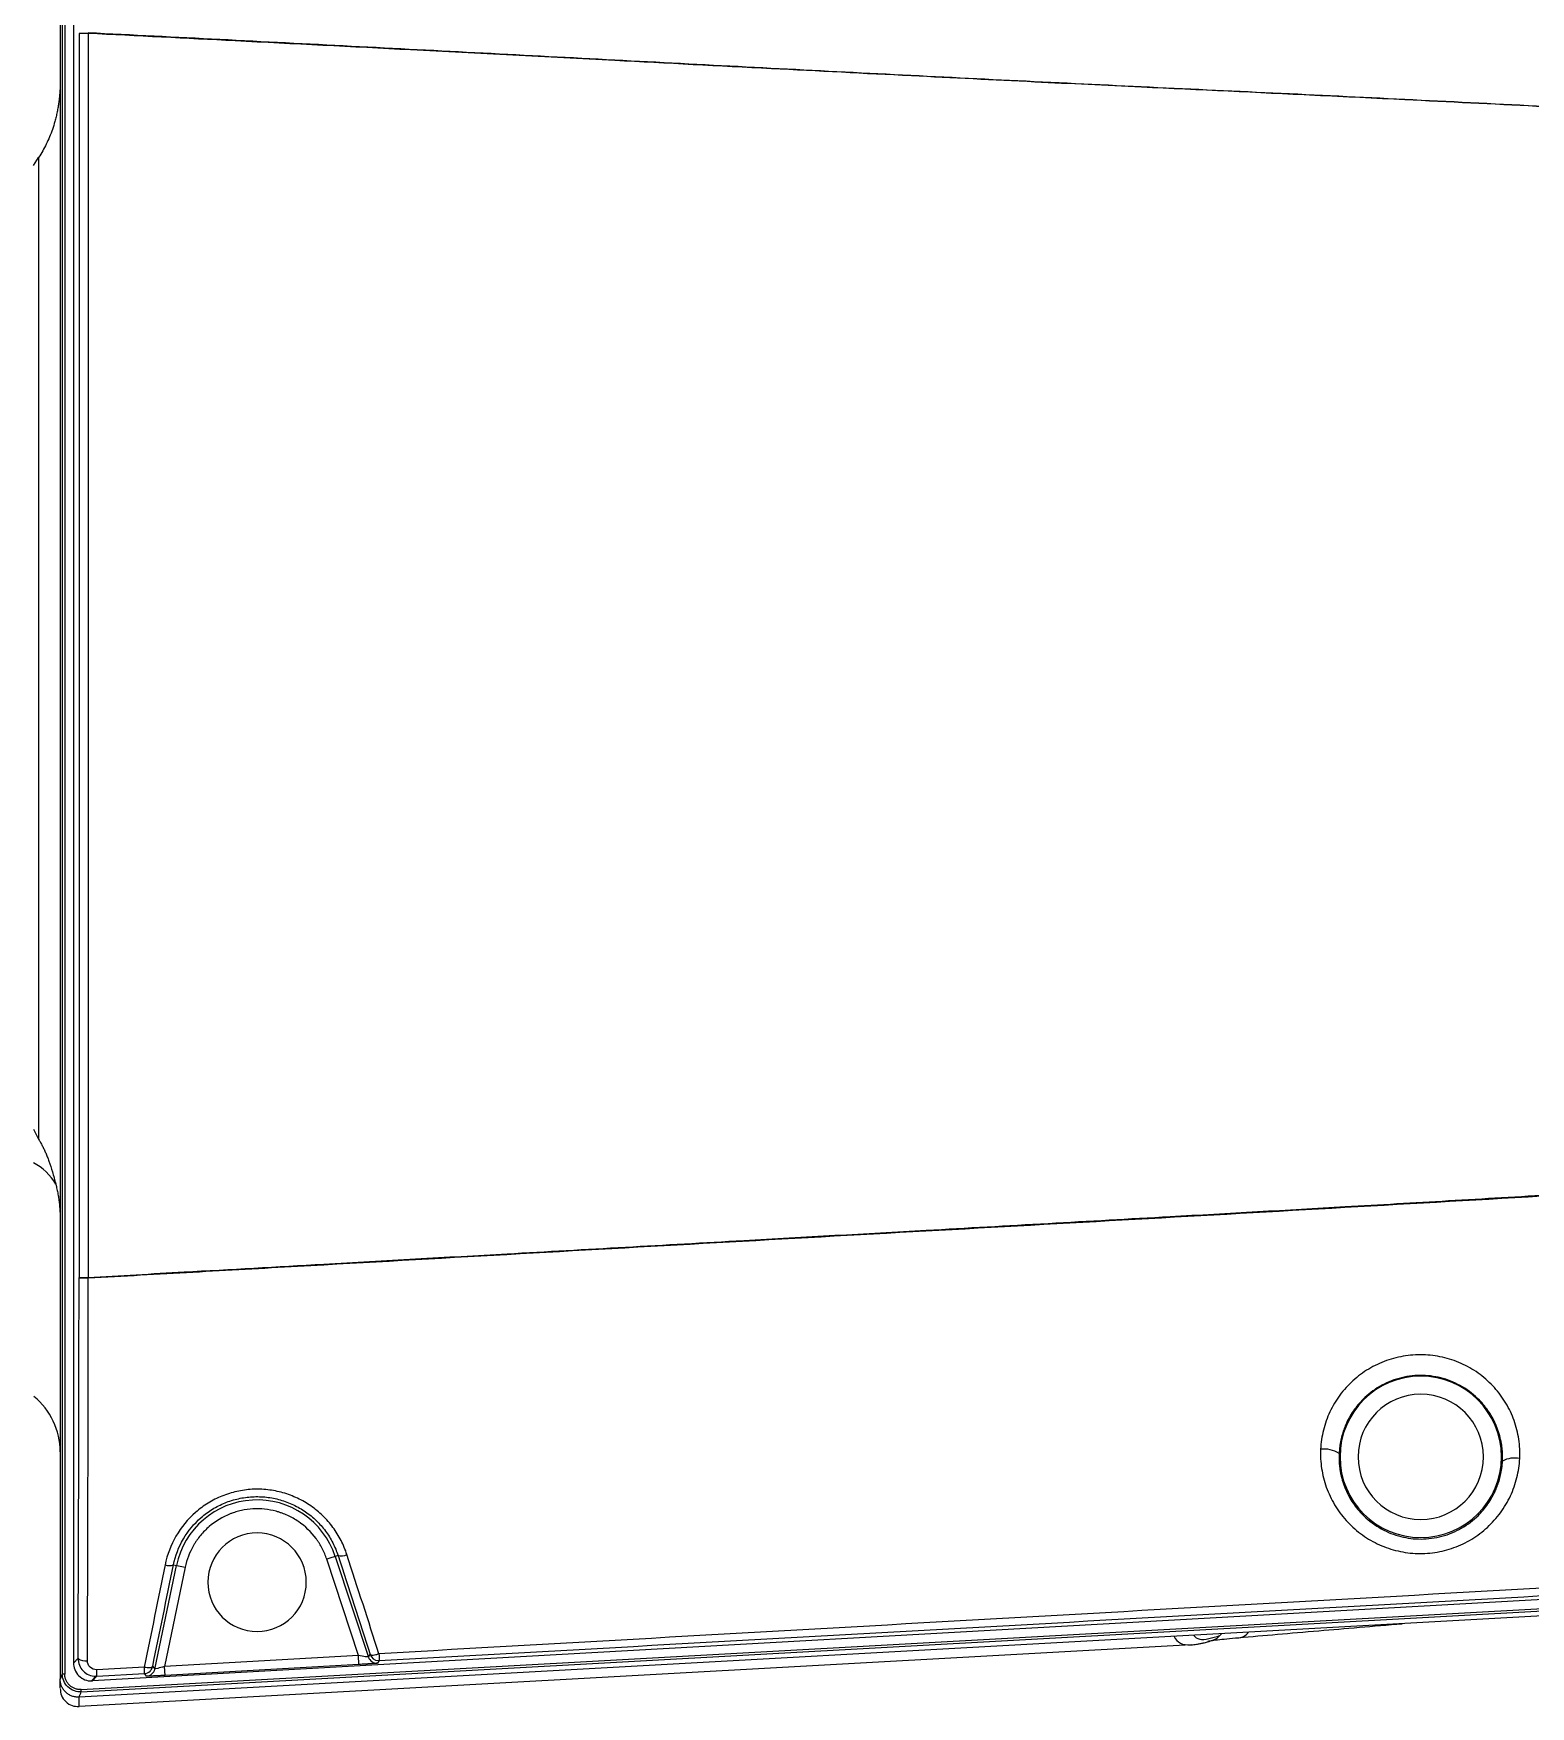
# Model space of a CAD drawing. Header units: millimetres. Extents: x -193 to 542, y 0 to 978.
# Drawn here: x 288.5 to 372.1, y 830.2 to 923.6 of the extents above; entities that cross this region are included whole.
import ezdxf

# ---------------------------------------------------------------- set-up
doc = ezdxf.new("R2010")
doc.units = ezdxf.units.MM

msp = doc.modelspace()

# ---------------------------------------------------------------- linework, layer by layer
at = {"color": 7, "linetype": 'Continuous', "lineweight": 25}
for p, q in [((289.991, 945.524), (289.991, 831.683)), ((290.113, 945.232), (290.113, 831.975)), ((290.247, 945.232), (290.247, 831.975)), ((290.741, 944.624), (290.741, 832.586)), ((291.046, 923.591), (291.046, 854.124)), ((291.558, 923.591), (291.558, 854.124)), ((288.5, 916.211), (288.791, 916.671)), ((288.791, 916.671), (288.791, 861.838)), ((288.5, 862.404), (288.791, 861.838)), ((291.046, 854.124), (291.558, 854.124)), ((291.046, 854.124), (291.046, 854.109)), ((361.482, 844.1), (361.426, 844.1)), ((370.5, 844.1), (370.563, 844.1)), ((291.161, 831.111), (453.665, 840.117)), ((291.169, 830.978), (453.673, 839.985)), ((453.709, 840.676), (291.797, 831.587)), ((305.516, 838.589), (304.885, 838.381)), ((306.654, 833.004), (304.885, 838.381)), ((305.36, 838.538), (307.207, 832.923)), ((295.281, 832.254), (296.489, 838.04)), ((296.978, 837.937), (295.822, 832.396)), ((296.323, 838.074), (296.978, 837.937)), ((377.956, 835.501), (291.046, 830.684)), ((353.163, 833.601), (291.046, 830.158)), ((354.777, 834.123), (354.869, 834.222)), ((290.741, 832.586), (290.991, 832.85)), ((306.654, 833.004), (295.822, 832.396)), ((306.682, 832.505), (295.85, 831.897)), ((306.682, 832.505), (306.654, 833.004)), ((307.207, 832.923), (307.308, 833.07)), ((307.71, 832.58), (307.708, 832.579)), ((307.81, 832.727), (307.71, 832.58)), ((307.761, 832.727), (307.81, 832.727)), ((290.247, 831.975), (290.113, 831.975)), ((291.741, 831.586), (291.988, 831.847)), ((292.044, 831.849), (291.797, 831.587)), ((292.044, 831.849), (294.699, 831.997)), ((294.82, 831.857), (294.699, 831.997)), ((295.011, 832.129), (295.034, 832.152)), ((295.161, 832.394), (295.281, 832.254)), ((295.85, 831.897), (295.822, 832.396)), ((291.169, 830.978), (291.161, 831.111))]:
    msp.add_line(p, q, dxfattribs=at)
at = {"color": 7, "linetype": 'Continuous', "lineweight": 25, "flags": 128}
msp.add_lwpolyline([(295.124, 832.283), (295.138, 832.315), (295.161, 832.394)], dxfattribs=at)
at = {"color": 7, "linetype": 'Continuous', "lineweight": 25}
for centre, radius, start, end in [((287.071, 857.785), 3.089, 29.99459, 62.4544), ((365.991, 844.1), 4.509, 0, 180), ((285.991, 844.382), 4, 0, 50.60337), ((365.991, 844.1), 3.5, 90, 270), ((365.991, 844.1), 3.5, 270, 90), ((360.58, 842.929), 1.608, 58.0268, 96.49013), ((365.991, 844.1), 4.509, 180, 0), ((371.237, 842.614), 1.423, 78.55093, 118.53046), ((300.991, 837.1), 4.599, 18.2129, 168.2129), ((300.991, 837.1), 2.75, 90, 270), ((300.991, 837.1), 2.75, 270, 90), ((305.693, 839.259), 0.693, 255.2018, 297.19302), ((296.086, 838.712), 0.68, 249.9456, 290.31256), ((354.048, 834.8), 0.995, 291.78536, 317.13358), ((355.776, 834.726), 0.725, 273.6004, 324.47546), ((291.391, 833.34), 0.633, 230.82161, 280.97495), ((307.681, 833.078), 0.5, 198.17, 273.09776), ((307.682, 833.079), 0.5, 198.22774, 273.19807), ((307.783, 833.226), 0.5, 198.22788, 267.54545), ((288.717, 831.958), 3.329, 358.12614, 4.43222), ((294.671, 832.496), 0.5, 273.22759, 312.86608), ((294.792, 832.356), 0.5, 273.22774, 348.19807)]:
    msp.add_arc(centre, radius, start, end, dxfattribs=at)
for points, knots in [([(291.558, 923.591), (291.427, 923.591), (291.295, 923.591), (291.105, 923.591), (291.048, 923.591), (291.046, 923.591)], [0, 0, 0, 0, 0.5, 0.5, 1, 1, 1, 1]), ([(474.506, 866.732), (474.636, 866.87), (474.895, 867.146), (475.275, 867.567), (475.647, 867.995), (476.012, 868.429), (476.369, 868.869), (476.718, 869.316), (477.059, 869.769), (477.393, 870.228), (477.719, 870.693), (478.037, 871.165), (478.348, 871.643), (478.651, 872.127), (479.481, 873.506), (480.7, 875.867), (482.009, 879.329), (482.923, 882.916), (483.416, 886.582), (483.495, 890.271), (483.16, 893.938), (482.404, 897.553), (481.237, 901.062), (479.686, 904.429), (477.764, 907.582), (475.504, 910.495), (472.931, 913.128), (470.073, 915.461), (466.616, 917.671), (462.539, 919.595), (457.822, 920.988), (453.765, 921.534), (450.49, 921.61), (448.035, 921.476), (445.797, 921.183), (443.782, 920.786), (442.289, 920.405), (441.108, 920.049), (440.282, 919.778), (439.41, 919.454), (438.624, 919.143), (437.857, 918.847), (437.222, 918.621), (436.583, 918.407), (435.938, 918.207), (435.289, 918.021), (434.636, 917.849), (433.977, 917.69), (433.314, 917.545), (432.646, 917.413), (431.973, 917.295), (430.909, 917.132), (429.455, 916.966), (427.689, 916.863), (425.848, 916.88), (424.373, 916.956), (423.029, 917.031), (421.828, 917.092), (420.177, 917.175), (418.078, 917.277), (415.528, 917.401), (412.53, 917.546), (408.484, 917.738), (402.433, 918.036), (395.695, 918.378), (387.788, 918.77), (380.433, 919.126), (372.463, 919.515), (365.885, 919.851), (358.53, 920.207), (351.636, 920.53), (344.121, 920.891), (337.229, 921.236), (329.411, 921.635), (320.088, 922.122), (310.104, 922.644), (300.298, 923.15), (294.294, 923.453), (291.558, 923.591)], [0, 0, 0, 0, 0.002411, 0.004819, 0.007226, 0.009631, 0.012036, 0.014441, 0.016847, 0.019255, 0.021665, 0.024079, 0.026496, 0.028918, 0.031346, 0.046984, 0.062637, 0.078317, 0.093938, 0.109558, 0.125111, 0.140645, 0.156393, 0.172038, 0.187704, 0.203277, 0.218878, 0.23449, 0.250165, 0.271063, 0.291718, 0.312612, 0.32301, 0.333421, 0.343905, 0.351731, 0.359557, 0.36351, 0.367443, 0.370613, 0.375348, 0.378209, 0.38107, 0.38393, 0.386791, 0.389655, 0.392523, 0.395397, 0.398276, 0.401164, 0.40406, 0.406967, 0.414871, 0.422679, 0.429461, 0.438282, 0.441478, 0.44658, 0.453589, 0.462505, 0.473328, 0.486057, 0.500694, 0.524855, 0.563107, 0.586491, 0.625522, 0.656734, 0.687935, 0.709263, 0.750348, 0.775661, 0.804905, 0.838076, 0.875174, 0.923572, 0.965179, 1, 1, 1, 1]), ([(474.574, 866.667), (475.424, 867.561), (476.218, 868.498), (477.696, 870.456), (478.38, 871.477), (479.324, 873.071), (479.625, 873.615), (480.196, 874.719), (480.464, 875.277), (481.218, 876.967), (481.653, 878.116), (482.394, 880.457), (482.699, 881.648), (483.055, 883.469), (483.157, 884.083), (483.325, 885.315), (483.39, 885.93), (483.534, 887.775), (483.559, 889.004), (483.474, 891.458), (483.366, 892.683), (483.093, 894.519), (482.983, 895.132), (482.728, 896.348), (482.583, 896.949), (482.098, 898.734), (481.712, 899.9), (480.811, 902.183), (480.296, 903.3), (479.424, 904.937), (479.115, 905.477), (478.47, 906.537), (478.134, 907.055), (477.085, 908.575), (476.332, 909.543), (474.722, 911.389), (473.865, 912.269), (472.498, 913.519), (472.027, 913.925), (471.065, 914.707), (470.576, 915.082), (469.081, 916.163), (468.048, 916.823), (465.914, 918.026), (464.813, 918.569), (463.109, 919.294), (462.53, 919.522), (461.365, 919.94), (460.78, 920.13), (459.013, 920.648), (457.821, 920.923), (455.411, 921.342), (454.193, 921.486), (452.345, 921.598), (451.725, 921.617), (450.487, 921.621), (449.871, 921.605), (448.03, 921.503), (446.813, 921.365), (444.395, 920.955), (443.193, 920.683), (441.408, 920.173), (440.815, 919.987), (439.936, 919.68), (439.644, 919.573), (439.064, 919.349), (438.776, 919.232), (438.198, 919.003), (437.908, 918.892), (437.325, 918.681), (437.032, 918.58), (436.148, 918.292), (435.554, 918.116), (434.356, 917.798), (433.752, 917.657), (432.533, 917.408), (431.917, 917.302), (430.068, 917.036), (428.839, 916.93), (426.998, 916.882), (426.385, 916.886), (425.159, 916.926), (424.547, 916.962), (422.709, 917.069), (421.484, 917.131), (419.033, 917.249), (417.807, 917.308), (414.131, 917.483), (411.679, 917.599), (404.325, 917.952), (399.422, 918.201), (389.615, 918.695), (384.71, 918.929), (374.902, 919.409), (369.999, 919.658), (360.191, 920.144), (355.287, 920.373), (345.479, 920.841), (340.575, 921.083), (330.77, 921.583), (325.868, 921.841), (316.064, 922.358), (311.163, 922.616), (303.811, 922.998), (301.361, 923.125), (296.46, 923.375), (294.009, 923.498), (291.559, 923.623)], [0, 0, 0, 0, 0.015625, 0.015625, 0.03125, 0.03125, 0.039062, 0.039062, 0.046875, 0.046875, 0.0625, 0.0625, 0.078125, 0.078125, 0.085937, 0.085937, 0.09375, 0.09375, 0.109375, 0.109375, 0.125, 0.125, 0.132812, 0.132812, 0.140625, 0.140625, 0.15625, 0.15625, 0.171875, 0.171875, 0.179687, 0.179687, 0.1875, 0.1875, 0.203125, 0.203125, 0.21875, 0.21875, 0.226562, 0.226562, 0.234375, 0.234375, 0.25, 0.25, 0.265625, 0.265625, 0.273437, 0.273437, 0.28125, 0.28125, 0.296875, 0.296875, 0.3125, 0.3125, 0.320312, 0.320312, 0.328125, 0.328125, 0.34375, 0.34375, 0.359375, 0.359375, 0.367187, 0.367187, 0.371094, 0.371094, 0.375, 0.375, 0.378906, 0.378906, 0.382812, 0.382812, 0.390625, 0.390625, 0.398437, 0.398437, 0.40625, 0.40625, 0.421875, 0.421875, 0.429687, 0.429687, 0.4375, 0.4375, 0.453125, 0.453125, 0.46875, 0.46875, 0.5, 0.5, 0.5625, 0.5625, 0.625, 0.625, 0.6875, 0.6875, 0.75, 0.75, 0.8125, 0.8125, 0.875, 0.875, 0.9375, 0.9375, 0.96875, 0.96875, 1, 1, 1, 1]), ([(289.991, 920.841), (289.99, 920.749), (289.988, 920.566), (289.974, 920.291), (289.951, 920.018), (289.918, 919.747), (289.877, 919.477), (289.826, 919.208), (289.766, 918.94), (289.681, 918.614), (289.564, 918.236), (289.405, 917.815), (289.224, 917.413), (289.022, 917.031), (288.868, 916.79), (288.791, 916.671)], [0, 0, 0, 0, 0.062601, 0.124971, 0.187182, 0.249307, 0.311417, 0.373587, 0.435888, 0.498392, 0.60321, 0.70538, 0.805289, 0.90335, 1, 1, 1, 1]), ([(291.558, 854.124), (293.344, 854.225), (297.729, 854.472), (305.53, 854.911), (315.95, 855.499), (327.167, 856.131), (339.509, 856.823), (350.708, 857.45), (360.435, 857.999), (367.596, 858.411), (373.958, 858.786), (379.832, 859.134), (387.439, 859.582), (396.676, 860.104), (407.07, 860.663), (415.06, 861.085), (419.549, 861.324), (421.828, 861.448), (423.128, 861.52), (424, 861.569), (424.73, 861.609), (425.377, 861.628), (426.504, 861.639), (428.028, 861.592), (429.942, 861.42), (432.168, 861.086), (434.679, 860.513), (436.708, 859.851), (438.061, 859.314), (438.654, 859.068), (439.219, 858.84), (439.678, 858.667), (440.456, 858.386), (441.546, 858.028), (443.398, 857.511), (445.744, 857.022), (448.597, 856.688), (451.471, 856.604), (454.335, 856.772), (457.17, 857.192), (459.963, 857.865), (462.69, 858.777), (465.32, 859.929), (467.828, 861.306), (469.682, 862.546), (470.956, 863.509), (471.708, 864.113), (472.439, 864.736), (473.149, 865.381), (473.841, 866.044), (474.285, 866.503), (474.506, 866.732)], [0, 0, 0, 0, 0.028732, 0.070577, 0.125542, 0.196415, 0.251084, 0.324148, 0.376626, 0.407614, 0.439397, 0.479035, 0.502169, 0.561849, 0.627715, 0.669477, 0.690489, 0.699989, 0.706186, 0.711429, 0.714034, 0.71794, 0.721835, 0.732168, 0.74245, 0.752715, 0.76836, 0.783824, 0.786999, 0.791761, 0.794164, 0.796796, 0.799659, 0.807458, 0.815253, 0.830598, 0.845979, 0.861431, 0.87683, 0.892123, 0.907526, 0.923035, 0.938387, 0.953704, 0.969064, 0.974254, 0.979425, 0.984581, 0.989725, 0.994864, 1, 1, 1, 1]), ([(291.559, 854.094), (293.508, 854.205), (295.457, 854.313), (299.356, 854.532), (301.305, 854.641), (307.153, 854.97), (311.052, 855.19), (322.749, 855.85), (330.548, 856.287), (346.148, 857.157), (353.949, 857.592), (365.649, 858.259), (369.549, 858.486), (377.349, 858.946), (381.249, 859.178), (389.049, 859.63), (392.949, 859.851), (400.75, 860.28), (404.65, 860.488), (412.451, 860.899), (416.351, 861.102), (421.226, 861.364), (422.201, 861.416), (423.664, 861.5), (424.152, 861.53), (425.124, 861.571), (425.608, 861.581), (428.023, 861.578), (429.931, 861.406), (433.697, 860.723), (435.557, 860.213), (437.616, 859.422), (437.845, 859.331), (438.301, 859.143), (438.529, 859.047), (439.216, 858.768), (439.676, 858.593), (441.061, 858.101), (441.991, 857.818), (444.795, 857.098), (446.682, 856.791), (449.54, 856.58), (450.497, 856.551), (452.42, 856.576), (453.39, 856.632), (456.261, 856.927), (458.136, 857.294), (460.891, 858.084), (461.799, 858.387), (463.597, 859.078), (464.487, 859.467), (467.071, 860.74), (468.702, 861.731), (471.016, 863.427), (471.764, 864.028), (473.215, 865.301), (473.915, 865.974), (474.574, 866.667)], [0, 0, 0, 0, 0.03125, 0.03125, 0.0625, 0.0625, 0.125, 0.125, 0.25, 0.25, 0.375, 0.375, 0.4375, 0.4375, 0.5, 0.5, 0.5625, 0.5625, 0.625, 0.625, 0.6875, 0.6875, 0.703125, 0.703125, 0.710937, 0.710937, 0.71875, 0.71875, 0.75, 0.75, 0.78125, 0.78125, 0.785156, 0.785156, 0.789062, 0.789062, 0.796875, 0.796875, 0.8125, 0.8125, 0.84375, 0.84375, 0.859375, 0.859375, 0.875, 0.875, 0.90625, 0.90625, 0.921875, 0.921875, 0.9375, 0.9375, 0.96875, 0.96875, 0.984375, 0.984375, 1, 1, 1, 1]), ([(288.791, 861.838), (288.826, 861.78), (288.896, 861.662), (288.995, 861.476), (289.092, 861.279), (289.185, 861.069), (289.276, 860.849), (289.407, 860.499), (289.572, 859.993), (289.686, 859.559), (289.747, 859.329)], [0, 0, 0, 0, 0.074899, 0.153052, 0.234576, 0.319575, 0.40814, 0.500353, 0.735191, 1, 1, 1, 1]), ([(289.747, 859.329), (289.769, 859.237), (289.814, 859.052), (289.868, 858.773), (289.913, 858.492), (289.948, 858.211), (289.973, 857.928), (289.988, 857.644), (289.99, 857.454), (289.991, 857.359)], [0, 0, 0, 0, 0.143337, 0.286218, 0.428819, 0.57132, 0.713899, 0.856733, 1, 1, 1, 1]), ([(291.046, 854.109), (291.047, 854.108), (291.059, 854.106), (291.11, 854.102), (291.15, 854.1), (291.25, 854.097), (291.311, 854.096), (291.436, 854.095), (291.5, 854.094), (291.559, 854.094)], [0, 0, 0, 0, 0.25, 0.25, 0.5, 0.5, 0.75, 0.75, 1, 1, 1, 1]), ([(291.511, 832.719), (291.529, 836.204), (291.54, 839.744), (291.555, 846.887), (291.559, 850.486), (291.559, 854.094)], [0, 0, 0, 0, 0.5, 0.5, 1, 1, 1, 1]), ([(371.52, 844.009), (371.537, 844.371), (371.519, 844.729), (371.441, 845.26), (371.406, 845.436), (371.32, 845.785), (371.267, 845.959), (371.086, 846.468), (370.933, 846.792), (370.565, 847.41), (370.347, 847.705), (369.863, 848.24), (369.596, 848.483), (369.157, 848.81), (369.003, 848.912), (368.691, 849.1), (368.531, 849.185), (368.038, 849.419), (367.691, 849.544), (366.977, 849.723), (366.615, 849.777), (365.883, 849.814), (365.509, 849.796), (364.783, 849.689), (364.428, 849.601), (363.907, 849.415), (363.735, 849.344), (363.402, 849.187), (363.241, 849.101), (362.772, 848.82), (362.477, 848.601), (361.932, 848.107), (361.688, 847.838), (361.365, 847.402), (361.265, 847.251), (361.078, 846.939), (360.992, 846.777), (360.761, 846.286), (360.641, 845.947), (360.467, 845.249), (360.415, 844.886), (360.398, 844.527)], [0, 0, 0, 0, 0.0625, 0.0625, 0.09375, 0.09375, 0.125, 0.125, 0.1875, 0.1875, 0.25, 0.25, 0.3125, 0.3125, 0.34375, 0.34375, 0.375, 0.375, 0.4375, 0.4375, 0.5, 0.5, 0.5625, 0.5625, 0.625, 0.625, 0.65625, 0.65625, 0.6875, 0.6875, 0.75, 0.75, 0.8125, 0.8125, 0.84375, 0.84375, 0.875, 0.875, 0.9375, 0.9375, 1, 1, 1, 1]), ([(370.563, 844.1), (370.561, 844.173), (370.559, 844.318), (370.542, 844.535), (370.515, 844.751), (370.466, 845.037), (370.378, 845.391), (370.18, 845.954), (369.837, 846.604), (369.217, 847.374), (368.367, 848.047), (367.274, 848.52), (366.099, 848.7), (364.914, 848.575), (363.797, 848.146), (362.914, 847.508), (362.265, 846.768), (361.912, 846.164), (361.714, 845.688), (361.607, 845.368), (361.521, 845.028), (361.458, 844.667), (361.44, 844.42), (361.431, 844.293)], [0, 0, 0, 0, 0.015689, 0.03138, 0.047073, 0.062768, 0.094103, 0.125852, 0.191445, 0.251217, 0.336421, 0.41943, 0.500431, 0.58402, 0.666914, 0.749351, 0.810894, 0.874312, 0.897263, 0.921303, 0.946437, 0.972668, 1, 1, 1, 1]), ([(360.398, 844.527), (360.381, 844.167), (360.401, 843.802), (360.508, 843.093), (360.595, 842.746), (360.777, 842.237), (360.847, 842.068), (361.001, 841.741), (361.086, 841.582), (361.362, 841.119), (361.576, 840.828), (362.065, 840.283), (362.333, 840.038), (362.768, 839.711), (362.919, 839.609), (363.232, 839.419), (363.395, 839.33), (363.89, 839.093), (364.233, 838.968), (364.944, 838.786), (365.313, 838.729), (366.044, 838.691), (366.41, 838.709), (367.144, 838.817), (367.501, 838.908), (368.017, 839.095), (368.186, 839.165), (368.519, 839.324), (368.683, 839.413), (369.154, 839.699), (369.446, 839.918), (369.985, 840.412), (370.233, 840.69), (370.662, 841.276), (370.847, 841.588), (371.078, 842.082), (371.147, 842.252), (371.268, 842.594), (371.32, 842.767), (371.45, 843.29), (371.502, 843.646), (371.52, 844.009)], [0, 0, 0, 0, 0.0625, 0.0625, 0.125, 0.125, 0.15625, 0.15625, 0.1875, 0.1875, 0.25, 0.25, 0.3125, 0.3125, 0.34375, 0.34375, 0.375, 0.375, 0.4375, 0.4375, 0.5, 0.5, 0.5625, 0.5625, 0.625, 0.625, 0.65625, 0.65625, 0.6875, 0.6875, 0.75, 0.75, 0.8125, 0.8125, 0.875, 0.875, 0.90625, 0.90625, 0.9375, 0.9375, 1, 1, 1, 1]), ([(361.426, 844.1), (361.427, 844.027), (361.428, 843.881), (361.444, 843.663), (361.469, 843.445), (361.505, 843.229), (361.551, 843.015), (361.607, 842.803), (361.673, 842.594), (361.824, 842.186), (362.126, 841.598), (362.744, 840.811), (363.615, 840.118), (364.713, 839.645), (365.873, 839.465), (367.046, 839.582), (368.17, 840.004), (369.059, 840.64), (369.717, 841.383), (370.067, 841.979), (370.265, 842.448), (370.371, 842.755), (370.46, 843.095), (370.529, 843.468), (370.548, 843.729), (370.558, 843.864)], [0, 0, 0, 0, 0.015692, 0.031393, 0.047104, 0.062825, 0.078555, 0.094296, 0.110046, 0.125806, 0.188169, 0.251379, 0.338914, 0.421986, 0.500788, 0.582817, 0.665593, 0.7494, 0.809807, 0.874387, 0.895523, 0.918653, 0.943777, 0.970893, 1, 1, 1, 1]), ([(306.01, 838.643), (305.922, 838.916), (305.812, 839.179), (305.551, 839.687), (305.398, 839.933), (305.056, 840.394), (304.868, 840.609), (304.458, 841.008), (304.234, 841.193), (303.759, 841.522), (303.51, 841.666), (302.991, 841.912), (302.718, 842.016), (302.159, 842.175), (301.876, 842.23), (301.303, 842.295), (301.011, 842.304), (300.429, 842.272), (300.143, 842.232), (299.58, 842.107), (299.301, 842.019), (298.761, 841.8), (298.503, 841.669), (298.012, 841.367), (297.777, 841.194), (297.119, 840.621), (296.753, 840.176), (296.171, 839.172), (295.968, 838.638), (295.853, 838.073)], [0, 0, 0, 0, 0.0625, 0.0625, 0.125, 0.125, 0.1875, 0.1875, 0.25, 0.25, 0.3125, 0.3125, 0.375, 0.375, 0.4375, 0.4375, 0.5, 0.5, 0.5625, 0.5625, 0.625, 0.625, 0.6875, 0.6875, 0.75, 0.75, 0.875, 0.875, 1, 1, 1, 1]), ([(296.323, 838.074), (296.427, 838.583), (296.61, 839.064), (297.137, 839.968), (297.469, 840.369), (298.064, 840.886), (298.277, 841.042), (298.722, 841.314), (298.955, 841.432), (299.444, 841.63), (299.697, 841.709), (300.207, 841.822), (300.466, 841.858), (300.993, 841.887), (301.257, 841.879), (301.776, 841.821), (302.032, 841.771), (302.538, 841.628), (302.785, 841.535), (303.255, 841.313), (303.48, 841.184), (303.91, 840.887), (304.112, 840.72), (304.484, 840.361), (304.654, 840.168), (304.963, 839.752), (305.101, 839.53), (305.337, 839.073), (305.436, 838.835), (305.516, 838.589)], [0, 0, 0, 0, 0.125, 0.125, 0.25, 0.25, 0.3125, 0.3125, 0.375, 0.375, 0.4375, 0.4375, 0.5, 0.5, 0.5625, 0.5625, 0.625, 0.625, 0.6875, 0.6875, 0.75, 0.75, 0.8125, 0.8125, 0.875, 0.875, 0.9375, 0.9375, 1, 1, 1, 1]), ([(304.885, 838.381), (304.817, 838.589), (304.691, 838.89), (304.503, 839.219), (304.399, 839.379), (304.353, 839.446), (304.321, 839.491), (304.306, 839.512), (304.014, 839.908), (303.683, 840.226), (303.109, 840.617), (302.81, 840.787), (302.439, 840.938), (302.248, 841.003), (302.165, 841.028), (302.109, 841.044), (302.08, 841.052), (301.631, 841.173), (301.198, 841.217), (300.543, 841.181), (300.22, 841.137), (299.853, 841.041), (299.672, 840.982), (299.595, 840.954), (299.543, 840.935), (299.519, 840.926), (299.061, 840.746), (298.668, 840.509), (298.142, 840.056), (297.901, 839.811), (297.658, 839.492), (297.547, 839.324), (297.501, 839.251), (297.471, 839.201), (297.455, 839.175), (297.222, 838.772), (297.068, 838.367), (296.978, 837.937)], [0, 0, 0, 0, 0.0625, 0.09375, 0.109375, 0.117188, 0.117188, 0.125, 0.125, 0.25, 0.25, 0.3125, 0.34375, 0.359375, 0.367188, 0.367188, 0.375, 0.375, 0.5, 0.5, 0.5625, 0.59375, 0.609375, 0.617188, 0.617188, 0.625, 0.625, 0.75, 0.75, 0.8125, 0.84375, 0.859375, 0.867188, 0.867188, 0.875, 0.875, 1, 1, 1, 1]), ([(355.821, 834.002), (357.247, 834.129), (359.939, 834.368), (363.348, 834.649), (364.951, 834.781)], [0, 0, 0, 0, 0.529778, 1, 1, 1, 1]), ([(353.163, 833.601), (353.267, 833.611), (353.466, 833.631), (353.683, 833.677), (353.858, 833.712), (354.107, 833.775), (354.305, 833.84), (354.417, 833.876)], [0, 0, 0, 0, 0.169539, 0.323467, 0.487493, 0.712526, 1, 1, 1, 1]), ([(353.303, 834.135), (353.399, 834.042), (353.658, 833.789), (354.344, 833.994), (354.777, 834.123)], [0, 0, 0, 0, 0.368492, 1, 1, 1, 1]), ([(354.102, 833.807), (354.13, 833.816), (354.191, 833.828), (354.373, 833.855), (354.496, 833.87), (354.941, 833.92), (355.339, 833.959), (355.821, 834.002)], [0, 0, 0, 0, 0.25, 0.25, 0.5, 0.5, 1, 1, 1, 1]), ([(290.741, 832.586), (290.741, 832.468), (290.762, 832.341), (290.86, 832.094), (290.936, 831.976), (291.131, 831.781), (291.25, 831.705), (291.496, 831.607), (291.623, 831.586), (291.741, 831.586)], [0, 0, 0, 0, 0.25, 0.25, 0.5, 0.5, 0.75, 0.75, 1, 1, 1, 1]), ([(290.991, 832.85), (290.99, 832.592), (291.093, 832.335), (291.366, 832.055), (291.477, 831.979), (291.72, 831.875), (291.854, 831.847), (291.988, 831.847)], [0, 0, 0, 0, 0.5, 0.5, 0.75, 0.75, 1, 1, 1, 1]), ([(292.036, 832.215), (291.898, 832.207), (291.758, 832.261), (291.565, 832.45), (291.51, 832.585), (291.511, 832.719)], [0, 0, 0, 0, 0.5, 0.5, 1, 1, 1, 1]), ([(307.206, 832.922), (307.198, 832.92), (307.136, 832.927), (306.933, 832.957), (306.795, 832.98), (306.654, 833.004)], [0, 0, 0, 0, 0.5, 0.5, 1, 1, 1, 1]), ([(307.708, 832.579), (307.704, 832.578), (307.69, 832.576), (307.664, 832.573), (307.643, 832.57), (307.633, 832.569), (307.563, 832.563), (307.484, 832.557), (307.338, 832.546), (307.259, 832.54), (307.157, 832.534), (307.111, 832.531), (307.08, 832.529), (307.063, 832.528), (306.931, 832.52), (306.809, 832.512), (306.682, 832.505)], [0, 0, 0, 0, 0.125, 0.1875, 0.1875, 0.25, 0.25, 0.5, 0.5, 0.625, 0.6875, 0.71875, 0.71875, 0.75, 0.75, 1, 1, 1, 1]), ([(307.308, 833.07), (307.313, 833.057), (307.328, 833.047), (307.382, 833.034), (307.421, 833.033), (307.516, 833.039), (307.571, 833.048), (307.686, 833.073), (307.745, 833.088), (307.8, 833.105)], [0, 0, 0, 0, 0.25, 0.25, 0.5, 0.5, 0.75, 0.75, 1, 1, 1, 1]), ([(307.8, 833.105), (307.805, 833.007), (307.809, 832.906), (307.813, 832.765), (307.813, 832.729), (307.81, 832.727)], [0, 0, 0, 0, 0.5, 0.5, 1, 1, 1, 1]), ([(289.991, 831.198), (289.991, 831.192), (289.991, 831.177), (289.991, 831.496), (289.991, 831.684)], [0, 0, 0, 0, 0.412569, 1, 1, 1, 1]), ([(291.046, 830.684), (291.012, 830.684), (290.944, 830.682), (290.843, 830.692), (290.743, 830.712), (290.614, 830.752), (290.461, 830.826), (290.3, 830.951), (290.165, 831.105), (290.067, 831.284), (290.003, 831.479), (289.995, 831.615), (289.991, 831.683)], [0, 0, 0, 0, 0.062716, 0.124902, 0.187209, 0.250288, 0.374629, 0.49997, 0.624261, 0.749567, 0.874525, 1, 1, 1, 1]), ([(291.169, 830.978), (291.048, 830.971), (290.916, 830.987), (290.656, 831.077), (290.531, 831.152), (290.322, 831.349), (290.24, 831.47), (290.136, 831.723), (290.114, 831.855), (290.113, 831.975)], [0, 0, 0, 0, 0.25, 0.25, 0.5, 0.5, 0.75, 0.75, 1, 1, 1, 1]), ([(291.161, 831.111), (291.132, 831.11), (291.073, 831.108), (290.956, 831.12), (290.817, 831.156), (290.658, 831.232), (290.522, 831.335), (290.407, 831.465), (290.321, 831.612), (290.259, 831.786), (290.251, 831.911), (290.247, 831.975)], [0, 0, 0, 0, 0.062417, 0.125457, 0.250174, 0.367064, 0.499886, 0.611536, 0.733133, 0.863356, 1, 1, 1, 1]), ([(294.691, 832.365), (294.745, 832.355), (294.803, 832.347), (294.915, 832.338), (294.968, 832.336), (295.058, 832.342), (295.094, 832.349), (295.144, 832.368), (295.157, 832.38), (295.161, 832.394)], [0, 0, 0, 0, 0.25, 0.25, 0.5, 0.5, 0.75, 0.75, 1, 1, 1, 1]), ([(294.699, 831.997), (294.702, 831.998), (294.703, 832.034), (294.699, 832.17), (294.695, 832.268), (294.691, 832.365)], [0, 0, 0, 0, 0.5, 0.5, 1, 1, 1, 1]), ([(295.85, 831.897), (295.785, 831.894), (295.689, 831.888), (295.596, 831.883), (295.534, 831.88), (295.506, 831.879), (295.343, 831.871), (295.226, 831.866), (295.077, 831.86), (295.01, 831.857), (294.948, 831.856), (294.925, 831.855), (294.91, 831.855), (294.902, 831.855), (294.847, 831.854), (294.822, 831.854), (294.82, 831.857)], [0, 0, 0, 0, 0.125, 0.1875, 0.1875, 0.25, 0.25, 0.5, 0.5, 0.625, 0.6875, 0.71875, 0.71875, 0.75, 0.75, 1, 1, 1, 1]), ([(295.009, 832.133), (295.026, 832.148), (295.075, 832.192), (295.123, 832.284), (295.132, 832.361), (295.137, 832.399)], [0, 0, 0, 0, 0.2116818, 0.6095857, 1, 1, 1, 1]), ([(295.822, 832.396), (295.681, 832.355), (295.541, 832.315), (295.342, 832.263), (295.283, 832.25), (295.281, 832.254)], [0, 0, 0, 0, 0.5, 0.5, 1, 1, 1, 1]), ([(289.991, 831.157), (290.005, 831.028), (290.035, 830.762), (290.284, 830.409), (290.65, 830.18), (290.917, 830.165), (291.046, 830.158)], [0, 0, 0, 0, 0.242927, 0.499937, 0.756979, 1, 1, 1, 1])]:
    msp.add_open_spline(points, degree=3, knots=knots, dxfattribs=at)
for points in [[(291.559, 923.623), (291.559, 923.612), (291.559, 923.601), (291.558, 923.591)], [(290.991, 832.85), (291.024, 839.835), (291.042, 846.921), (291.046, 854.109)], [(291.558, 854.124), (291.559, 854.114), (291.559, 854.104), (291.559, 854.094)], [(361.431, 844.293), (361.428, 844.229), (361.427, 844.164), (361.426, 844.1)], [(370.558, 843.864), (370.561, 843.943), (370.563, 844.021), (370.563, 844.1)], [(305.516, 838.589), (306.117, 836.741), (306.713, 834.903), (307.308, 833.07)], [(307.8, 833.105), (307.207, 834.943), (306.611, 836.787), (306.01, 838.643)], [(295.853, 838.073), (295.463, 836.158), (295.076, 834.255), (294.691, 832.365)], [(295.161, 832.394), (295.545, 834.275), (295.932, 836.169), (296.323, 838.074)], [(372.749, 836.766), (351.098, 835.554), (329.446, 834.329), (307.8, 833.105)], [(307.81, 832.727), (329.46, 833.934), (351.112, 835.144), (372.761, 836.35)], [(352.221, 834.075), (352.363, 833.732), (352.677, 833.574), (353.163, 833.601)], [(307.207, 832.923), (307.207, 832.923), (307.207, 832.923), (307.206, 832.922)], [(289.991, 831.683), (290.032, 831.77), (290.073, 831.868), (290.113, 831.975)], [(291.741, 831.586), (291.76, 831.586), (291.778, 831.586), (291.797, 831.587)], [(292.044, 831.849), (292.025, 831.848), (292.007, 831.847), (291.988, 831.847)], [(294.691, 832.365), (293.806, 832.315), (292.921, 832.265), (292.036, 832.215)], [(291.046, 830.684), (291.087, 830.772), (291.128, 830.87), (291.169, 830.978)], [(291.046, 830.158), (291.046, 830.158), (291.046, 830.333), (291.046, 830.684)]]:
    msp.add_open_spline(points, degree=3, dxfattribs=at)

doc.saveas('drawing.dxf')
